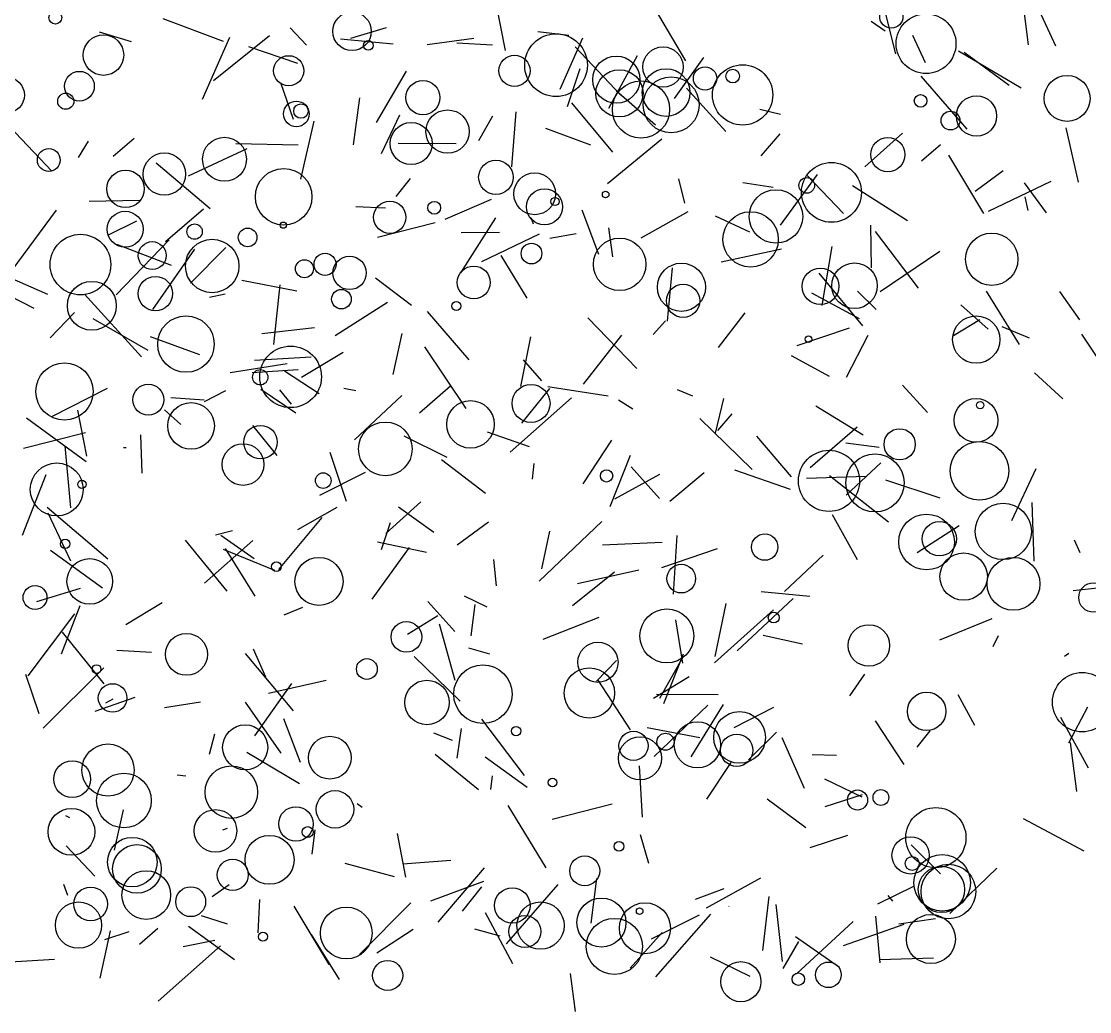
# Model space of a CAD drawing. Header units: millimetres. Extents: x -15 to 2017, y -16 to 2019.
# Drawn here: x 1305.2 to 1645.6, y -9.2 to 306.5 of the extents above; entities that cross this region are included whole.
import ezdxf

# ---------------------------------------------------------------- set-up
doc = ezdxf.new("R2010")
doc.units = ezdxf.units.MM

msp = doc.modelspace()

# ---------------------------------------------------------------- linework, layer by layer
at = {"color": 7}
for p, q in [((1626.13, 299.05), (1624.04, 315.96)), ((1426.42, 207.06), (1423.58, 193.99))]:
    msp.add_line(p, q, dxfattribs=at)
at = {"color": 219}
for p, q in [((1459.49, 297.29), (1456.61, 311.76)), ((1481.7, 298.4), (1496.25, 283)), ((1575.82, 241.59), (1576.05, 227.92))]:
    msp.add_line(p, q, dxfattribs=at)
at = {"color": 158}
for p, q in [((1516.92, 293.97), (1505.55, 313.17)), ((1528.96, 186.31), (1526.34, 175.26)), ((1445.38, 81.07), (1443.93, 71.69))]:
    msp.add_line(p, q, dxfattribs=at)
at = {"color": 5}
for p, q in [((1580.15, 310.51), (1583.76, 296.22)), ((1400.96, 148.39), (1387.16, 131.83)), ((1493.42, 56.98), (1474.34, 52.04)), ((1318.57, 31.46), (1319.86, 27.92))]:
    msp.add_line(p, q, dxfattribs=at)
at = {"color": 217}
for p, q in [((1634.87, 298.59), (1629.03, 311.23)), ((1557.17, 72.77), (1564.92, 72.62))]:
    msp.add_line(p, q, dxfattribs=at)
at = {"color": 188}
for p, q in [((1369.55, 300.13), (1350.4, 307.37)), ((1331.8, 13.79), (1339.56, 16.35))]:
    msp.add_line(p, q, dxfattribs=at)
at = {"color": 76}
for p, q in [((1580.5, 303.4), (1575.99, 306.47)), ((1573.94, 98.45), (1569.13, 91.56))]:
    msp.add_line(p, q, dxfattribs=at)
at = {"color": 59}
for p, q in [((1329.99, 303.22), (1340.13, 300.09)), ((1334.45, 263.52), (1341.18, 269.32)), ((1598.14, 267.13), (1592.04, 261.95)), ((1580.55, 160.37), (1597.93, 154.63))]:
    msp.add_line(p, q, dxfattribs=at)
at = {"color": 130}
msp.add_line((1396.05, 298.89), (1390.86, 304.43), dxfattribs=at)
at = {"color": 86}
msp.add_line((1410.15, 301.21), (1421.59, 304.52), dxfattribs=at)
at = {"color": 247}
for p, q in [((1469.73, 303.27), (1479.69, 302.08)), ((1335.35, 219.37), (1352.32, 236.93)), ((1322.08, 213.75), (1314.36, 205.63)), ((1356.03, 178.03), (1350.81, 182.72))]:
    msp.add_line(p, q, dxfattribs=at)
at = {"color": 129}
for p, q in [((1362.92, 281.73), (1371.66, 301.46)), ((1411.07, 267.12), (1413.1, 282.18)), ((1468.08, 160.59), (1468.63, 165.6)), ((1531.33, 70.23), (1523.54, 58.56))]:
    msp.add_line(p, q, dxfattribs=at)
at = {"color": 181}
msp.add_line((1366.39, 287.63), (1384.21, 302.02), dxfattribs=at)
at = {"color": 175}
for p, q in [((1423.69, 299.22), (1406.94, 300.81)), ((1544.93, 87.75), (1532.23, 81.35))]:
    msp.add_line(p, q, dxfattribs=at)
at = {"color": 120}
for p, q in [((1449.41, 301.1), (1434.54, 299.07)), ((1616.44, 110.62), (1614.8, 107.13))]:
    msp.add_line(p, q, dxfattribs=at)
at = {"color": 31}
for p, q in [((1476.85, 284.96), (1484.08, 301.24)), ((1371.77, 194.61), (1389.86, 197.45))]:
    msp.add_line(p, q, dxfattribs=at)
at = {"color": 182}
for p, q in [((1593.3, 293.26), (1589.34, 302.04)), ((1363.4, 185.82), (1352.83, 186.47)), ((1518.64, 72.02), (1529, 88.76))]:
    msp.add_line(p, q, dxfattribs=at)
at = {"color": 170}
for p, q in [((1377.53, 298.5), (1393.17, 293.2)), ((1573.11, 59.18), (1561.26, 64.9))]:
    msp.add_line(p, q, dxfattribs=at)
at = {"color": 102}
for p, q in [((1455.31, 298.99), (1443.98, 299.59)), ((1605.7, 296.73), (1619.99, 286.14)), ((1383.93, 92.37), (1402.35, 96.49))]:
    msp.add_line(p, q, dxfattribs=at)
at = {"color": 89}
for p, q in [((1623.79, 285.25), (1603.81, 297.01)), ((1506.81, 72.18), (1523.97, 88.56))]:
    msp.add_line(p, q, dxfattribs=at)
at = {"color": 97}
for p, q in [((1501.48, 295.53), (1492.35, 278.72)), ((1397.55, 15.42), (1406.42, 1.07))]:
    msp.add_line(p, q, dxfattribs=at)
at = {"color": 12}
for p, q in [((1522.59, 295.03), (1513.25, 281.93)), ((1332.72, 238.4), (1341.97, 242.94)), ((1346.65, 105.34), (1335.58, 105.98))]:
    msp.add_line(p, q, dxfattribs=at)
at = {"color": 16}
for p, q in [((1427.87, 290.64), (1418.3, 274.26)), ((1492.17, 187.08), (1472.99, 190.02)), ((1334.37, 90.48), (1332.02, 89.13)), ((1445.77, 22.87), (1451.91, 30.58))]:
    msp.add_line(p, q, dxfattribs=at)
at = {"color": 186}
for p, q in [((1479.24, 279.36), (1483.29, 291.49)), ((1459.84, 12.5), (1476.27, 31.4))]:
    msp.add_line(p, q, dxfattribs=at)
at = {"color": 70}
for p, q in [((1391.96, 275.27), (1387.91, 286.96)), ((1496.43, 206.5), (1484.18, 190.9)), ((1522.84, 162.61), (1511.89, 153.49))]:
    msp.add_line(p, q, dxfattribs=at)
at = {"color": 223}
msp.add_line((1606.63, 272.21), (1591.93, 289.07), dxfattribs=at)
at = {"color": 61}
for p, q in [((1507.32, 273.45), (1494.75, 284.34)), ((1460.92, 169.15), (1480.52, 186.52))]:
    msp.add_line(p, q, dxfattribs=at)
at = {"color": 107}
for p, q in [((1529.74, 271.42), (1517.2, 285.23)), ((1442.03, 39.01), (1426.76, 37.9))]:
    msp.add_line(p, q, dxfattribs=at)
at = {"color": 84}
msp.add_line((1480.46, 280.59), (1493.63, 264.8), dxfattribs=at)
at = {"color": 192}
for p, q in [((1425.72, 276.67), (1419.89, 264.28)), ((1354.82, 66.37), (1357.61, 66.04))]:
    msp.add_line(p, q, dxfattribs=at)
at = {"color": 173}
for p, q in [((1450.99, 268.51), (1455.39, 276.4)), ((1581.36, 27.84), (1582.83, 26.03))]:
    msp.add_line(p, q, dxfattribs=at)
at = {"color": 11}
for p, q in [((1461.45, 260.1), (1462.9, 277.73)), ((1370.09, 219.53), (1365.17, 218.46)), ((1568.06, 155.47), (1579.05, 165.76)), ((1540.73, 33.38), (1523.44, 23.87))]:
    msp.add_line(p, q, dxfattribs=at)
at = {"color": 167}
for p, q in [((1547.15, 276.81), (1540.55, 278.4)), ((1379.6, 78.72), (1391.33, 95.47)), ((1545.84, 79.9), (1536.93, 71.13))]:
    msp.add_line(p, q, dxfattribs=at)
at = {"color": 6}
for p, q in [((1314.91, 258.79), (1299.33, 275.15)), ((1535.7, 213.64), (1527.28, 202.61)), ((1640.37, 125.11), (1648.15, 125.92))]:
    msp.add_line(p, q, dxfattribs=at)
at = {"color": 237}
for p, q in [((1394.28, 256.27), (1398.46, 274.68)), ((1424.99, 47.6), (1427.62, 33.68)), ((1333.51, 16.64), (1330.21, 1.47))]:
    msp.add_line(p, q, dxfattribs=at)
at = {"color": 68}
for p, q in [((1486.66, 267.07), (1472.28, 272.41)), ((1470.16, 238.71), (1451.78, 229.87))]:
    msp.add_line(p, q, dxfattribs=at)
at = {"color": 154}
msp.add_line((1638.05, 272.56), (1641.96, 255.24), dxfattribs=at)
at = {"color": 226}
for p, q in [((1491.95, 254.86), (1509.29, 269.08)), ((1403.54, 169.17), (1408.66, 153.53))]:
    msp.add_line(p, q, dxfattribs=at)
at = {"color": 8}
for p, q in [((1540.98, 263.7), (1547.06, 270.7)), ((1407.78, 201.01), (1394.44, 192.99)), ((1499.5, 164.52), (1508.55, 154.41)), ((1446.35, 123.43), (1453.48, 119.88))]:
    msp.add_line(p, q, dxfattribs=at)
at = {"color": 137}
msp.add_line((1574.03, 260.16), (1586, 270.92), dxfattribs=at)
at = {"color": 179}
for p, q in [((1326.5, 268.33), (1323.3, 263.15)), ((1445.29, 226.34), (1456.44, 243.86)), ((1612.66, 220.49), (1623.2, 203.53)), ((1521.42, 179.95), (1538.05, 163.64)), ((1465.54, 66.13), (1451.96, 84.05))]:
    msp.add_line(p, q, dxfattribs=at)
at = {"color": 250}
for p, q in [((1377, 265.85), (1358.35, 257.15)), ((1473.64, 237.36), (1482.03, 238.85)), ((1480.08, 3.02), (1481.66, -9.16))]:
    msp.add_line(p, q, dxfattribs=at)
at = {"color": 193}
for p, q in [((1373.56, 267.58), (1393.41, 267.19)), ((1544.8, 253.55), (1535.15, 255.08)), ((1507.62, 92.01), (1527.23, 91.89))]:
    msp.add_line(p, q, dxfattribs=at)
at = {"color": 4}
msp.add_line((1425.27, 267.7), (1443.73, 267.55), dxfattribs=at)
at = {"color": 3}
for p, q in [((1600.71, 263.82), (1611.82, 245.32)), ((1397.5, 199.45), (1379.51, 198.4))]:
    msp.add_line(p, q, dxfattribs=at)
at = {"color": 144}
for p, q in [((1365.35, 246.77), (1348.12, 261.3)), ((1467.6, 244.05), (1468.31, 241.95)), ((1644.92, 87.87), (1638.89, 76.43))]:
    msp.add_line(p, q, dxfattribs=at)
at = {"color": 190}
for p, q in [((1618.11, 258.88), (1609.17, 252.34)), ((1343.44, 199.62), (1325.34, 219.61)), ((1299.87, 6.57), (1315.79, 7.56))]:
    msp.add_line(p, q, dxfattribs=at)
at = {"color": 124}
msp.add_line((1424.59, 250.71), (1429.22, 256.38), dxfattribs=at)
at = {"color": 85}
msp.add_line((1514.56, 256.32), (1516.5, 248.62), dxfattribs=at)
at = {"color": 103}
for p, q in [((1558.83, 257.71), (1547.01, 241.54)), ((1313.02, 161.99), (1305.39, 142.66)), ((1508.59, 162.12), (1494.24, 154.17)), ((1488.51, 96.24), (1494.85, 102.75))]:
    msp.add_line(p, q, dxfattribs=at)
at = {"color": 189}
for p, q in [((1567.2, 245.27), (1555.49, 257.52)), ((1313.58, 149.81), (1320.8, 134.51))]:
    msp.add_line(p, q, dxfattribs=at)
at = {"color": 30}
msp.add_line((1613.4, 246.03), (1633.4, 255.55), dxfattribs=at)
at = {"color": 57}
for p, q in [((1587.62, 242.91), (1570.09, 254.14)), ((1636.05, 220.44), (1642.4, 211.33)), ((1443.43, 96.45), (1438.49, 114.4))]:
    msp.add_line(p, q, dxfattribs=at)
at = {"color": 225}
for p, q in [((1624.82, 255.01), (1631.82, 245.48)), ((1446.99, 183.12), (1433.73, 202.8)), ((1573.44, 174.59), (1558.33, 183.88))]:
    msp.add_line(p, q, dxfattribs=at)
at = {"color": 171}
msp.add_line((1326.77, 249.25), (1342.78, 249.54), dxfattribs=at)
at = {"color": 36}
for p, q in [((1440.23, 243.43), (1455.04, 249.81)), ((1335.48, 235.5), (1352.95, 228.79)), ((1465.1, 198.59), (1470.99, 191.97)), ((1314.86, 180.61), (1332.59, 189.58)), ((1318, 104.93), (1323.89, 120.34))]:
    msp.add_line(p, q, dxfattribs=at)
at = {"color": 77}
for p, q in [((1626.03, 246.2), (1625.12, 250.59)), ((1292.87, 223.36), (1309.18, 215.14))]:
    msp.add_line(p, q, dxfattribs=at)
at = {"color": 37}
msp.add_line((1316.32, 246.39), (1302.17, 227.26), dxfattribs=at)
at = {"color": 118}
for p, q in [((1351.17, 236.34), (1363.21, 246.81)), ((1436.58, 79.73), (1442.46, 77.34))]:
    msp.add_line(p, q, dxfattribs=at)
at = {"color": 165}
msp.add_line((1421.23, 246.97), (1411.75, 247.37), dxfattribs=at)
at = {"color": 245}
for p, q in [((1489.24, 232.21), (1483.94, 246.35)), ((1595.86, 7.86), (1578.74, 7.31))]:
    msp.add_line(p, q, dxfattribs=at)
at = {"color": 72}
for p, q in [((1517.57, 245.8), (1502.66, 237.39)), ((1636.4, 84.73), (1645.16, 68.57))]:
    msp.add_line(p, q, dxfattribs=at)
at = {"color": 26}
for p, q in [((1437.05, 242.32), (1418.63, 237.66)), ((1381.03, 26.54), (1380.51, 15.98))]:
    msp.add_line(p, q, dxfattribs=at)
at = {"color": 145}
for p, q in [((1537.39, 239.28), (1526.37, 244.42)), ((1421.39, 143.26), (1432.53, 153.4)), ((1503.1, 52.84), (1502.23, 69.21))]:
    msp.add_line(p, q, dxfattribs=at)
at = {"color": 146}
msp.add_line((1457.52, 239.18), (1445.4, 239.13), dxfattribs=at)
at = {"color": 132}
msp.add_line((1492.35, 240.73), (1493.57, 231.42), dxfattribs=at)
at = {"color": 191}
for p, q in [((1591.1, 221.49), (1577.44, 239.57)), ((1529.08, 30.03), (1519.87, 26.55))]:
    msp.add_line(p, q, dxfattribs=at)
at = {"color": 109}
for p, q in [((1347.05, 214.65), (1360.44, 233.9)), ((1616.05, 36.56), (1601.04, 22.08))]:
    msp.add_line(p, q, dxfattribs=at)
at = {"color": 239}
msp.add_line((1370.33, 234.4), (1359.09, 223.11), dxfattribs=at)
at = {"color": 75}
for p, q in [((1466.33, 218.27), (1458.1, 231.85)), ((1556.59, 164.34), (1571.53, 177.22))]:
    msp.add_line(p, q, dxfattribs=at)
at = {"color": 199}
for p, q in [((1547.43, 233.93), (1528.16, 229.77)), ((1437.1, 72.93), (1450.86, 61.67))]:
    msp.add_line(p, q, dxfattribs=at)
at = {"color": 51}
for p, q in [((1563.46, 234.74), (1560.33, 215.9)), ((1358.41, 18.1), (1373.11, 7.43))]:
    msp.add_line(p, q, dxfattribs=at)
at = {"color": 53}
for p, q in [((1578.89, 220.4), (1597.87, 233.27)), ((1418.51, 9.53), (1430.03, 17.17))]:
    msp.add_line(p, q, dxfattribs=at)
at = {"color": 228}
for p, q in [((1301.22, 225), (1313.47, 219.59)), ((1471.52, 109.62), (1489.33, 116.61))]:
    msp.add_line(p, q, dxfattribs=at)
at = {"color": 229}
msp.add_line((1429.47, 215.92), (1418, 224.71), dxfattribs=at)
at = {"color": 210}
for p, q in [((1512.61, 227.93), (1511.03, 210.99)), ((1320.64, 52.61), (1319.34, 53.24)), ((1584.8, 18.79), (1596.47, 20.49))]:
    msp.add_line(p, q, dxfattribs=at)
at = {"color": 81}
for p, q in [((1559.29, 226.25), (1573.23, 209.45)), ((1386.68, 168.08), (1378.93, 177.65))]:
    msp.add_line(p, q, dxfattribs=at)
at = {"color": 23}
msp.add_line((1375.44, 224), (1392.95, 220.67), dxfattribs=at)
at = {"color": 54}
msp.add_line((1387.59, 222.56), (1385.59, 203.47), dxfattribs=at)
at = {"color": 52}
for p, q in [((1572.26, 211.67), (1557.14, 219.83)), ((1437.99, 19.34), (1452.77, 36.66)), ((1486.73, 19.06), (1488.63, 33.32))]:
    msp.add_line(p, q, dxfattribs=at)
at = {"color": 220}
for p, q in [((1571.66, 220.53), (1577.63, 214.65)), ((1490.21, 147.1), (1470.23, 128.08))]:
    msp.add_line(p, q, dxfattribs=at)
at = {"color": 201}
msp.add_line((1405.24, 206.38), (1421.91, 216.96), dxfattribs=at)
at = {"color": 161}
msp.add_line((1604.54, 216.2), (1613.33, 208.39), dxfattribs=at)
at = {"color": 2}
for p, q in [((1345.61, 201.62), (1328.05, 211.69)), ((1499.33, 80.68), (1489.01, 96.54))]:
    msp.add_line(p, q, dxfattribs=at)
at = {"color": 34}
msp.add_line((1447.86, 198.62), (1434.57, 214.05), dxfattribs=at)
at = {"color": 111}
msp.add_line((1485.68, 211.99), (1501.38, 195.82), dxfattribs=at)
at = {"color": 101}
for p, q in [((1610.62, 211.39), (1602.3, 206.27)), ((1507.34, 1.95), (1524.9, 21.91))]:
    msp.add_line(p, q, dxfattribs=at)
at = {"color": 128}
for p, q in [((1398.6, 208.82), (1381.81, 206.87)), ((1307.36, 97.92), (1322.26, 117.7))]:
    msp.add_line(p, q, dxfattribs=at)
at = {"color": 56}
msp.add_line((1506.59, 206.71), (1510.46, 211.06), dxfattribs=at)
at = {"color": 177}
msp.add_line((1552.38, 203.18), (1569.07, 208.87), dxfattribs=at)
at = {"color": 65}
for p, q in [((1617.71, 209.28), (1626.41, 205.61)), ((1597.88, 109.34), (1614.58, 116.21)), ((1424.14, 33.77), (1408.39, 38.07))]:
    msp.add_line(p, q, dxfattribs=at)
at = {"color": 105}
for p, q in [((1346.2, 206.03), (1361.98, 200.35)), ((1444.09, 139.68), (1454.04, 146.97)), ((1541.53, 10.36), (1543.55, 27.53))]:
    msp.add_line(p, q, dxfattribs=at)
at = {"color": 178}
for p, q in [((1467.49, 205.96), (1464.26, 190.14)), ((1447.71, 106.8), (1454.4, 104.86))]:
    msp.add_line(p, q, dxfattribs=at)
at = {"color": 142}
for p, q in [((1568.12, 193.14), (1575.04, 206.54)), ((1471.08, 131.98), (1473.6, 143.96)), ((1533.34, 105.86), (1551.18, 122.58))]:
    msp.add_line(p, q, dxfattribs=at)
at = {"color": 251}
for p, q in [((1643.05, 206.8), (1650.7, 195.33)), ((1548.41, 124.8), (1560.75, 136.38))]:
    msp.add_line(p, q, dxfattribs=at)
at = {"color": 126}
for p, q in [((1550.51, 199.98), (1562.67, 193.41)), ((1388.71, 84.29), (1394.02, 70.4))]:
    msp.add_line(p, q, dxfattribs=at)
at = {"color": 60}
msp.add_line((1393.42, 195.43), (1378.77, 194.52), dxfattribs=at)
at = {"color": 184}
for p, q in [((1389.08, 195.08), (1400.14, 187.86)), ((1494.26, 130.98), (1480.85, 120.2))]:
    msp.add_line(p, q, dxfattribs=at)
at = {"color": 204}
msp.add_line((1628.09, 194.53), (1637.06, 186.16), dxfattribs=at)
at = {"color": 29}
for p, q in [((1363.53, 185.35), (1370.34, 188.83)), ((1338.62, 170.56), (1337.72, 170.54))]:
    msp.add_line(p, q, dxfattribs=at)
at = {"color": 150}
for p, q in [((1392.62, 181.63), (1381.49, 189.14)), ((1466.39, 62.28), (1452.98, 71.92))]:
    msp.add_line(p, q, dxfattribs=at)
at = {"color": 166}
for p, q in [((1387.45, 189.11), (1391.17, 184.46)), ((1552.26, 2.91), (1570.25, 19.62))]:
    msp.add_line(p, q, dxfattribs=at)
at = {"color": 151}
msp.add_line((1411.81, 188.78), (1408, 189.5), dxfattribs=at)
at = {"color": 134}
for p, q in [((1441.93, 190.19), (1432.11, 181.66)), ((1370.72, 49.18), (1369.28, 48.74))]:
    msp.add_line(p, q, dxfattribs=at)
at = {"color": 195}
msp.add_line((1473.48, 189.54), (1464.54, 178.43), dxfattribs=at)
at = {"color": 15}
msp.add_line((1519.17, 187), (1514.34, 189.11), dxfattribs=at)
at = {"color": 214}
msp.add_line((1593.94, 181.82), (1585.99, 190.57), dxfattribs=at)
at = {"color": 114}
for p, q in [((1411.4, 173.11), (1426.45, 187.22)), ((1400.32, 155.5), (1414.89, 162.81))]:
    msp.add_line(p, q, dxfattribs=at)
at = {"color": 94}
for p, q in [((1500.03, 182.88), (1495.44, 185.72)), ((1545.61, 25), (1547.6, 6.83))]:
    msp.add_line(p, q, dxfattribs=at)
at = {"color": 47}
msp.add_line((1326, 167.89), (1323.14, 182.57), dxfattribs=at)
at = {"color": 104}
msp.add_line((1527.14, 176.08), (1531.72, 181.42), dxfattribs=at)
at = {"color": 168}
msp.add_line((1325.83, 166.08), (1306.83, 180.01), dxfattribs=at)
at = {"color": 64}
msp.add_line((1305.89, 170.44), (1325.67, 175.48), dxfattribs=at)
at = {"color": 82}
msp.add_line((1343.12, 174.75), (1343.59, 162.53), dxfattribs=at)
at = {"color": 93}
for p, q in [((1440.84, 167.44), (1427.23, 174.33)), ((1526.95, 138.38), (1509.24, 132.27))]:
    msp.add_line(p, q, dxfattribs=at)
at = {"color": 196}
for p, q in [((1453.65, 175.7), (1467.06, 170.97)), ((1456.65, 126.6), (1455.72, 134.93)), ((1388.94, 117.37), (1394.86, 119.81))]:
    msp.add_line(p, q, dxfattribs=at)
at = {"color": 99}
msp.add_line((1539.52, 174.27), (1550.57, 161.37), dxfattribs=at)
at = {"color": 197}
for p, q in [((1320.96, 151.43), (1319.09, 171.24)), ((1578.14, 25.21), (1589.56, 30.84))]:
    msp.add_line(p, q, dxfattribs=at)
at = {"color": 73}
msp.add_line((1484.25, 159.07), (1493.33, 173.02), dxfattribs=at)
at = {"color": 113}
for p, q in [((1578.6, 170.64), (1567.97, 172.04)), ((1541.6, 110.85), (1554.16, 108.12)), ((1376.51, 89.52), (1387.83, 73.27))]:
    msp.add_line(p, q, dxfattribs=at)
at = {"color": 80}
msp.add_line((1499.16, 168.15), (1492.74, 151.8), dxfattribs=at)
at = {"color": 241}
for p, q in [((1453.12, 156.03), (1439.12, 166.74)), ((1328.71, 86.67), (1341.43, 91.04))]:
    msp.add_line(p, q, dxfattribs=at)
at = {"color": 106}
for p, q in [((1620.8, 147.38), (1628.61, 163.99)), ((1413.81, 55.91), (1412.2, 57.08))]:
    msp.add_line(p, q, dxfattribs=at)
at = {"color": 216}
msp.add_line((1550.27, 157.24), (1532.57, 163.4), dxfattribs=at)
at = {"color": 213}
msp.add_line((1555.4, 160.88), (1574.45, 161.53), dxfattribs=at)
at = {"color": 240}
msp.add_line((1562.69, 161.78), (1581.49, 146.93), dxfattribs=at)
at = {"color": 115}
for p, q in [((1332.74, 135.03), (1313.45, 151.51)), ((1328.64, 34.04), (1319.5, 43.71))]:
    msp.add_line(p, q, dxfattribs=at)
at = {"color": 254}
for p, q in [((1405.74, 151.56), (1393.22, 144.42)), ((1547.56, 78.25), (1554.62, 62.04))]:
    msp.add_line(p, q, dxfattribs=at)
at = {"color": 194}
for p, q in [((1436.66, 143.54), (1425.37, 151.67)), ((1386.01, 131.49), (1369.6, 138.18)), ((1318.15, 111.85), (1331.48, 95.31))]:
    msp.add_line(p, q, dxfattribs=at)
at = {"color": 147}
for p, q in [((1627.21, 153.19), (1627.87, 134.39)), ((1556.46, 123.21), (1541.01, 124.67)), ((1586.42, 18.64), (1567.07, 11.85))]:
    msp.add_line(p, q, dxfattribs=at)
at = {"color": 234}
msp.add_line((1419.97, 138.16), (1422.82, 146.82), dxfattribs=at)
at = {"color": 200}
msp.add_line((1571.7, 134.92), (1563.69, 149.24), dxfattribs=at)
at = {"color": 63}
for p, q in [((1367.1, 142.81), (1372.49, 144.17)), ((1508.63, 90.82), (1516.2, 104.21)), ((1609.09, 82.04), (1603.73, 91.81))]:
    msp.add_line(p, q, dxfattribs=at)
at = {"color": 163}
for p, q in [((1590.7, 137.25), (1604.06, 145.85)), ((1397.84, 41.08), (1398.85, 48.83))]:
    msp.add_line(p, q, dxfattribs=at)
at = {"color": 1}
msp.add_line((1357.39, 141.1), (1370.67, 124.84), dxfattribs=at)
at = {"color": 203}
for p, q in [((1379, 141.05), (1363.57, 127.41)), ((1337.61, 55.18), (1334.73, 42.29))]:
    msp.add_line(p, q, dxfattribs=at)
at = {"color": 202}
msp.add_line((1368.71, 142.74), (1379.35, 135.27), dxfattribs=at)
at = {"color": 149}
msp.add_line((1418.68, 140.6), (1434.32, 137.32), dxfattribs=at)
at = {"color": 87}
msp.add_line((1490.41, 139.67), (1509.37, 140.47), dxfattribs=at)
at = {"color": 236}
for p, q in [((1514.11, 142.58), (1512.96, 123.95)), ((1412.99, 9.1), (1429.33, 25.56))]:
    msp.add_line(p, q, dxfattribs=at)
at = {"color": 67}
msp.add_line((1640.7, 141.22), (1642.56, 137.18), dxfattribs=at)
at = {"color": 244}
for p, q in [((1331.02, 125.82), (1314.52, 137.83)), ((1428.27, 111.12), (1437.89, 117.15))]:
    msp.add_line(p, q, dxfattribs=at)
at = {"color": 157}
for p, q in [((1379.71, 123.33), (1370.27, 138.48)), ((1509.39, 16.08), (1499.16, 4.69)), ((1547.93, 4.6), (1553.01, 13.16))]:
    msp.add_line(p, q, dxfattribs=at)
at = {"color": 180}
msp.add_line((1417.02, 122.29), (1428.87, 138.75), dxfattribs=at)
at = {"color": 246}
for p, q in [((1501.99, 131.53), (1482.38, 127.23)), ((1513.67, 115.73), (1515.91, 101.94))]:
    msp.add_line(p, q, dxfattribs=at)
at = {"color": 100}
for p, q in [((1310.11, 121.56), (1323.98, 125.83)), ((1368.63, 11.8), (1348.77, -5.86))]:
    msp.add_line(p, q, dxfattribs=at)
at = {"color": 211}
msp.add_line((1338.49, 114.2), (1350.07, 121.26), dxfattribs=at)
at = {"color": 66}
msp.add_line((1434.72, 121.63), (1443.3, 111.99), dxfattribs=at)
at = {"color": 74}
msp.add_line((1449.65, 120.63), (1448.46, 110.6), dxfattribs=at)
at = {"color": 45}
for p, q in [((1526.26, 104.04), (1529.76, 120.99)), ((1449.6, 17.23), (1457.71, 15.03))]:
    msp.add_line(p, q, dxfattribs=at)
at = {"color": 58}
msp.add_line((1544.89, 118.88), (1526.09, 102.06), dxfattribs=at)
at = {"color": 141}
msp.add_line((1379.09, 106.53), (1383.02, 97.6), dxfattribs=at)
at = {"color": 13}
msp.add_line((1376.48, 104.98), (1391.82, 86.71), dxfattribs=at)
at = {"color": 160}
msp.add_line((1430.38, 104), (1445.07, 89.82), dxfattribs=at)
at = {"color": 133}
msp.add_line((1509.97, 89.12), (1516.2, 104.95), dxfattribs=at)
at = {"color": 122}
msp.add_line((1639.06, 105.05), (1637.62, 104.1), dxfattribs=at)
at = {"color": 20}
msp.add_line((1331.44, 100.39), (1312.17, 81.2), dxfattribs=at)
at = {"color": 135}
msp.add_line((1310.89, 85.79), (1306.6, 98.29), dxfattribs=at)
at = {"color": 38}
for p, q in [((1517.97, 97.55), (1506.62, 90.65)), ((1393.87, 63.47), (1377.08, 73.5))]:
    msp.add_line(p, q, dxfattribs=at)
at = {"color": 48}
msp.add_line((1362.27, 89.44), (1350.85, 87.73), dxfattribs=at)
at = {"color": 88}
for p, q in [((1577.32, 83.52), (1586.39, 69.61)), ((1537.4, 2.02), (1524.82, 8.18))]:
    msp.add_line(p, q, dxfattribs=at)
at = {"color": 9}
msp.add_line((1366.78, 79.33), (1365.06, 72.78), dxfattribs=at)
at = {"color": 169}
msp.add_line((1504.6, 81.47), (1521.36, 78.28), dxfattribs=at)
at = {"color": 71}
msp.add_line((1594.68, 80.36), (1590.56, 75.1), dxfattribs=at)
at = {"color": 39}
msp.add_line((1641.58, 61.06), (1639.59, 76.66), dxfattribs=at)
at = {"color": 227}
msp.add_line((1455.24, 65.96), (1454.69, 61.63), dxfattribs=at)
at = {"color": 17}
msp.add_line((1542.86, 58.71), (1555.14, 49.59), dxfattribs=at)
at = {"color": 96}
msp.add_line((1573.11, 59.96), (1561.28, 56.11), dxfattribs=at)
at = {"color": 143}
msp.add_line((1460.23, 56.55), (1472.33, 36.69), dxfattribs=at)
at = {"color": 232}
msp.add_line((1643.87, 42.01), (1624.58, 52.33), dxfattribs=at)
at = {"color": 127}
msp.add_line((1505.15, 38.06), (1502.48, 47.16), dxfattribs=at)
at = {"color": 183}
for p, q in [((1568.42, 46.98), (1556.49, 43.07)), ((1392.05, 24.42), (1403.22, 5.85))]:
    msp.add_line(p, q, dxfattribs=at)
at = {"color": 116}
msp.add_line((1588.74, 43.96), (1598.15, 34.76), dxfattribs=at)
at = {"color": 138}
msp.add_line((1366, 27.58), (1371.46, 31.34), dxfattribs=at)
at = {"color": 238}
msp.add_line((1435.69, 26.17), (1452.53, 32.4), dxfattribs=at)
at = {"color": 207}
msp.add_line((1530.79, 24.42), (1530.7, 24.36), dxfattribs=at)
at = {"color": 121}
msp.add_line((1362.45, 21.53), (1370.73, 18.87), dxfattribs=at)
at = {"color": 95}
msp.add_line((1461.84, 6.05), (1453.09, 22.29), dxfattribs=at)
at = {"color": 27}
msp.add_line((1521.17, 21.54), (1505.86, 13.98), dxfattribs=at)
at = {"color": 55}
msp.add_line((1578.93, 6.38), (1577.55, 21.32), dxfattribs=at)
at = {"color": 69}
msp.add_line((1348.63, 17.33), (1342.85, 12.28), dxfattribs=at)
at = {"color": 172}
msp.add_line((1565.87, 4.89), (1551.95, 14.71), dxfattribs=at)
at = {"color": 187}
msp.add_line((1356.77, 11.61), (1366.83, 13.59), dxfattribs=at)
at = {"color": 164}
for centre, radius in [((1582.44, 308.05), 3.7), ((1515.48, 128.87), 4.57)]:
    msp.add_circle(centre, radius, dxfattribs=at)
at = {"color": 90}
msp.add_circle((1316.01, 307.72), 2.04, dxfattribs=at)
at = {"color": 225}
for centre, radius in [((1410.56, 303.35), 6.15), ((1512.28, 279.92), 8.92)]:
    msp.add_circle(centre, radius, dxfattribs=at)
at = {"color": 71}
for centre, radius in [((1593.51, 299.41), 9.53), ((1537.58, 237.01), 8.82), ((1415.3, 100.06), 3.31)]:
    msp.add_circle(centre, radius, dxfattribs=at)
at = {"color": 242}
msp.add_circle((1331.35, 295.77), 6.45, dxfattribs=at)
at = {"color": 87}
msp.add_circle((1415.78, 298.85), 1.54, dxfattribs=at)
at = {"color": 17}
msp.add_circle((1475.58, 292.56), 9.99, dxfattribs=at)
at = {"color": 110}
msp.add_circle((1509.68, 291.98), 6.42, dxfattribs=at)
at = {"color": 107}
for centre, radius in [((1390.38, 290.78), 4.81), ((1598.64, 31.91), 9.02)]:
    msp.add_circle(centre, radius, dxfattribs=at)
at = {"color": 86}
for centre, radius in [((1462.34, 290.78), 4.98), ((1357.8, 104.73), 6.68)]:
    msp.add_circle(centre, radius, dxfattribs=at)
at = {"color": 29}
msp.add_circle((1494.78, 287.95), 7.52, dxfattribs=at)
at = {"color": 224}
msp.add_circle((1323.68, 285.84), 4.75, dxfattribs=at)
at = {"color": 103}
msp.add_circle((1495.79, 283.59), 7.53, dxfattribs=at)
at = {"color": 240}
msp.add_circle((1510.66, 283.83), 7.59, dxfattribs=at)
at = {"color": 5}
msp.add_circle((1523.08, 288.33), 3.72, dxfattribs=at)
at = {"color": 8}
for centre, radius in [((1535.04, 283.09), 9.61), ((1429.42, 267.57), 6.71)]:
    msp.add_circle(centre, radius, dxfattribs=at)
at = {"color": 89}
msp.add_circle((1531.88, 289.06), 2.18, dxfattribs=at)
at = {"color": 53}
msp.add_circle((1300.44, 283.04), 5.71, dxfattribs=at)
at = {"color": 241}
msp.add_circle((1433.15, 282.21), 5.44, dxfattribs=at)
at = {"color": 174}
msp.add_circle((1502.66, 278.45), 9.12, dxfattribs=at)
at = {"color": 74}
msp.add_circle((1638.47, 281.96), 7.31, dxfattribs=at)
at = {"color": 221}
for centre, radius in [((1319.34, 281.07), 2.58), ((1366.01, 228.53), 8.51), ((1449.36, 223.29), 5.24)]:
    msp.add_circle(centre, radius, dxfattribs=at)
at = {"color": 147}
msp.add_circle((1591.78, 281.19), 2.02, dxfattribs=at)
at = {"color": 227}
msp.add_circle((1609.59, 276.36), 6.42, dxfattribs=at)
at = {"color": 25}
msp.add_circle((1392.83, 277.02), 4.09, dxfattribs=at)
at = {"color": 118}
msp.add_circle((1394.28, 277.93), 2.3, dxfattribs=at)
at = {"color": 246}
msp.add_circle((1441.02, 271.39), 6.91, dxfattribs=at)
at = {"color": 113}
msp.add_circle((1601.29, 274.89), 2.99, dxfattribs=at)
at = {"color": 214}
msp.add_circle((1369.92, 262.57), 6.99, dxfattribs=at)
at = {"color": 92}
for centre, radius in [((1581.33, 264.04), 5.45), ((1390.98, 193.2), 9.82), ((1610.54, 163.24), 9.3)]:
    msp.add_circle(centre, radius, dxfattribs=at)
at = {"color": 183}
msp.add_circle((1313.92, 262.32), 3.64, dxfattribs=at)
at = {"color": 251}
msp.add_circle((1350.76, 257.85), 6.78, dxfattribs=at)
at = {"color": 62}
msp.add_circle((1456.42, 256.81), 5.5, dxfattribs=at)
at = {"color": 209}
msp.add_circle((1338.39, 253.13), 5.96, dxfattribs=at)
at = {"color": 56}
for centre, radius in [((1388.78, 250.61), 9.01), ((1384.28, 39.23), 7.8)]:
    msp.add_circle(centre, radius, dxfattribs=at)
at = {"color": 94}
for centre, radius in [((1563.36, 252.01), 9.55), ((1510.91, 110.61), 8.6)]:
    msp.add_circle(centre, radius, dxfattribs=at)
at = {"color": 1}
for centre, radius in [((1468.78, 251.55), 6.67), ((1544.95, 116.46), 1.72), ((1534.06, 78.25), 8.24)]:
    msp.add_circle(centre, radius, dxfattribs=at)
at = {"color": 19}
for centre, radius in [((1555.49, 254.22), 2.49), ((1605.49, 129.52), 7.56)]:
    msp.add_circle(centre, radius, dxfattribs=at)
at = {"color": 215}
msp.add_circle((1471.91, 247.39), 5.76, dxfattribs=at)
at = {"color": 198}
msp.add_circle((1491.39, 251.34), 1.05, dxfattribs=at)
at = {"color": 182}
for centre, radius in [((1545.67, 244.34), 8.53), ((1392.7, 50.67), 5.5), ((1494.18, 11.62), 8.95)]:
    msp.add_circle(centre, radius, dxfattribs=at)
at = {"color": 145}
msp.add_circle((1422.6, 244.07), 5.14, dxfattribs=at)
at = {"color": 116}
for centre, radius in [((1436.75, 247.09), 2.03), ((1324.01, 228.99), 9.65)]:
    msp.add_circle(centre, radius, dxfattribs=at)
at = {"color": 22}
msp.add_circle((1475.27, 249.1), 1.3, dxfattribs=at)
at = {"color": 142}
for centre, radius in [((1338.25, 240.25), 5.73), ((1614.43, 230.69), 8.34)]:
    msp.add_circle(centre, radius, dxfattribs=at)
at = {"color": 47}
msp.add_circle((1360.4, 239.5), 2.44, dxfattribs=at)
at = {"color": 30}
msp.add_circle((1388.66, 241.55), 1, dxfattribs=at)
at = {"color": 207}
for centre, radius in [((1377.3, 237.65), 2.97), ((1593.68, 140.55), 8.89), ((1427.89, 110.29), 4.87)]:
    msp.add_circle(centre, radius, dxfattribs=at)
at = {"color": 27}
for centre, radius in [((1346.88, 231.87), 4.44), ((1401.39, 160.13), 2.5), ((1405.14, 55.33), 5.97)]:
    msp.add_circle(centre, radius, dxfattribs=at)
at = {"color": 200}
for centre, radius in [((1467.76, 232.51), 3.3), ((1357.65, 203.65), 9)]:
    msp.add_circle(centre, radius, dxfattribs=at)
at = {"color": 247}
msp.add_circle((1495.85, 229.07), 8.37, dxfattribs=at)
at = {"color": 245}
msp.add_circle((1401.97, 229.06), 3.52, dxfattribs=at)
at = {"color": 177}
msp.add_circle((1409.77, 226.33), 5.33, dxfattribs=at)
at = {"color": 211}
msp.add_circle((1395.4, 227.66), 2.86, dxfattribs=at)
at = {"color": 226}
for centre, radius in [((1515.55, 221.76), 7.68), ((1407.19, 217.97), 3.12)]:
    msp.add_circle(centre, radius, dxfattribs=at)
at = {"color": 234}
for centre, radius in [((1570.71, 222.25), 7.25), ((1488.93, 102.21), 6.41)]:
    msp.add_circle(centre, radius, dxfattribs=at)
at = {"color": 149}
msp.add_circle((1347.91, 219.74), 5.49, dxfattribs=at)
at = {"color": 105}
msp.add_circle((1559.86, 222.06), 5.83, dxfattribs=at)
at = {"color": 218}
for centre, radius in [((1327.64, 215.85), 7.79), ((1596.64, 46.29), 9.59)]:
    msp.add_circle(centre, radius, dxfattribs=at)
at = {"color": 160}
msp.add_circle((1516.07, 217.43), 5.3, dxfattribs=at)
at = {"color": 98}
msp.add_circle((1443.83, 215.76), 1.45, dxfattribs=at)
at = {"color": 70}
msp.add_circle((1609.49, 205.09), 7.54, dxfattribs=at)
at = {"color": 248}
msp.add_circle((1556.06, 205.21), 1.05, dxfattribs=at)
at = {"color": 180}
msp.add_circle((1318.92, 188.53), 9.15, dxfattribs=at)
at = {"color": 179}
for centre, radius in [((1381.31, 193.07), 2.45), ((1324.48, 158.93), 1.32), ((1367.04, 48.45), 6.79)]:
    msp.add_circle(centre, radius, dxfattribs=at)
at = {"color": 201}
msp.add_circle((1345.65, 185.92), 4.95, dxfattribs=at)
at = {"color": 121}
for centre, radius in [((1467.61, 184.72), 6.05), ((1309.54, 122.87), 3.81), ((1595.06, 13.99), 7.83)]:
    msp.add_circle(centre, radius, dxfattribs=at)
at = {"color": 191}
msp.add_circle((1359.26, 177.55), 7.43, dxfattribs=at)
at = {"color": 60}
for centre, radius in [((1448.32, 178.05), 7.58), ((1372.54, 34.44), 4.97)]:
    msp.add_circle(centre, radius, dxfattribs=at)
at = {"color": 125}
msp.add_circle((1609.44, 179.34), 6.96, dxfattribs=at)
at = {"color": 144}
for centre, radius in [((1610.78, 184.19), 1.17), ((1421.93, 2.38), 4.79)]:
    msp.add_circle(centre, radius, dxfattribs=at)
at = {"color": 45}
msp.add_circle((1381.4, 172.38), 5.35, dxfattribs=at)
at = {"color": 231}
for centre, radius in [((1421.18, 170.23), 8.56), ((1321.38, 64.96), 5.86), ((1323.39, 18.41), 7.38)]:
    msp.add_circle(centre, radius, dxfattribs=at)
at = {"color": 130}
msp.add_circle((1585.09, 171.68), 4.98, dxfattribs=at)
at = {"color": 119}
for centre, radius in [((1375.85, 165.25), 6.65), ((1575.28, 107.56), 6.63)]:
    msp.add_circle(centre, radius, dxfattribs=at)
at = {"color": 102}
msp.add_circle((1562.58, 160.03), 9.75, dxfattribs=at)
at = {"color": 128}
msp.add_circle((1577.24, 159.38), 9.26, dxfattribs=at)
at = {"color": 169}
msp.add_circle((1316.46, 157.31), 8.43, dxfattribs=at)
at = {"color": 4}
for centre, radius in [((1491.68, 161.62), 1.98), ((1579.12, 59.11), 2.51)]:
    msp.add_circle(centre, radius, dxfattribs=at)
at = {"color": 213}
msp.add_circle((1618.12, 143.92), 8.97, dxfattribs=at)
at = {"color": 117}
msp.add_circle((1597.77, 141.57), 5.47, dxfattribs=at)
at = {"color": 34}
msp.add_circle((1542.09, 138.92), 4.2, dxfattribs=at)
at = {"color": 133}
msp.add_circle((1319.14, 139.96), 1.52, dxfattribs=at)
at = {"color": 54}
msp.add_circle((1326.98, 128), 7.28, dxfattribs=at)
at = {"color": 50}
msp.add_circle((1386.47, 132.71), 1.54, dxfattribs=at)
at = {"color": 91}
for centre, radius in [((1400.03, 127.98), 7.66), ((1329.17, 100.05), 1.39), ((1495.67, 43.53), 1.54)]:
    msp.add_circle(centre, radius, dxfattribs=at)
at = {"color": 239}
msp.add_circle((1621.38, 127.22), 8.42, dxfattribs=at)
at = {"color": 65}
msp.add_circle((1646.85, 122.87), 4.69, dxfattribs=at)
at = {"color": 235}
for centre, radius in [((1452.29, 92.04), 9.32), ((1484.73, 35.71), 4.77)]:
    msp.add_circle(centre, radius, dxfattribs=at)
at = {"color": 140}
msp.add_circle((1486.21, 92.41), 8.02, dxfattribs=at)
at = {"color": 2}
msp.add_circle((1643.26, 89.49), 9.48, dxfattribs=at)
at = {"color": 154}
msp.add_circle((1334.27, 90.83), 4.56, dxfattribs=at)
at = {"color": 132}
msp.add_circle((1434.44, 89.39), 7.09, dxfattribs=at)
at = {"color": 49}
for centre, radius in [((1593.71, 86.57), 6.12), ((1533.17, 74.16), 5.15), ((1396.43, 48.07), 1.74)]:
    msp.add_circle(centre, radius, dxfattribs=at)
at = {"color": 15}
msp.add_circle((1376.51, 75.08), 7.18, dxfattribs=at)
at = {"color": 79}
for centre, radius in [((1462.84, 80.26), 1.49), ((1571.66, 58.3), 3.2)]:
    msp.add_circle(centre, radius, dxfattribs=at)
at = {"color": 136}
msp.add_circle((1520.63, 75.88), 7.37, dxfattribs=at)
at = {"color": 161}
msp.add_circle((1403.52, 71.8), 6.81, dxfattribs=at)
at = {"color": 24}
msp.add_circle((1502.35, 71.6), 6.89, dxfattribs=at)
at = {"color": 88}
msp.add_circle((1500.27, 75.57), 4.66, dxfattribs=at)
at = {"color": 106}
msp.add_circle((1510.47, 76.88), 2.73, dxfattribs=at)
at = {"color": 137}
msp.add_circle((1332.81, 67.84), 8.32, dxfattribs=at)
at = {"color": 84}
msp.add_circle((1372.1, 60.82), 8.38, dxfattribs=at)
at = {"color": 58}
msp.add_circle((1337.88, 58.14), 8.72, dxfattribs=at)
at = {"color": 230}
msp.add_circle((1474.46, 63.9), 1.36, dxfattribs=at)
at = {"color": 57}
msp.add_circle((1321.14, 48.15), 7.45, dxfattribs=at)
at = {"color": 127}
msp.add_circle((1340.53, 38.51), 7.89, dxfattribs=at)
at = {"color": 166}
msp.add_circle((1588.6, 40.65), 5.95, dxfattribs=at)
at = {"color": 233}
msp.add_circle((1342.03, 36.33), 7.75, dxfattribs=at)
at = {"color": 210}
msp.add_circle((1589.08, 38.06), 2.23, dxfattribs=at)
at = {"color": 143}
msp.add_circle((1600.63, 29.13), 8.71, dxfattribs=at)
at = {"color": 67}
msp.add_circle((1344.98, 28), 7.77, dxfattribs=at)
at = {"color": 76}
msp.add_circle((1598.41, 29.79), 7.38, dxfattribs=at)
at = {"color": 159}
msp.add_circle((1327.25, 25.15), 5.39, dxfattribs=at)
at = {"color": 97}
msp.add_circle((1359.15, 25.88), 4.76, dxfattribs=at)
at = {"color": 252}
msp.add_circle((1461.64, 24.67), 5.66, dxfattribs=at)
at = {"color": 146}
msp.add_circle((1408.73, 15.9), 8.25, dxfattribs=at)
at = {"color": 148}
msp.add_circle((1470.64, 18.27), 7.53, dxfattribs=at)
at = {"color": 152}
msp.add_circle((1490.05, 19.25), 7.81, dxfattribs=at)
at = {"color": 158}
msp.add_circle((1503.92, 17.43), 8.14, dxfattribs=at)
at = {"color": 189}
msp.add_circle((1502.23, 22.87), 1.05, dxfattribs=at)
at = {"color": 72}
msp.add_circle((1465.63, 16.38), 5.12, dxfattribs=at)
at = {"color": 220}
msp.add_circle((1382.18, 14.74), 1.45, dxfattribs=at)
at = {"color": 37}
msp.add_circle((1534.49, 0.39), 6.4, dxfattribs=at)
at = {"color": 61}
msp.add_circle((1562.4, 2.58), 4.08, dxfattribs=at)
at = {"color": 40}
msp.add_circle((1552.82, 1.2), 1.99, dxfattribs=at)

doc.saveas('drawing.dxf')
